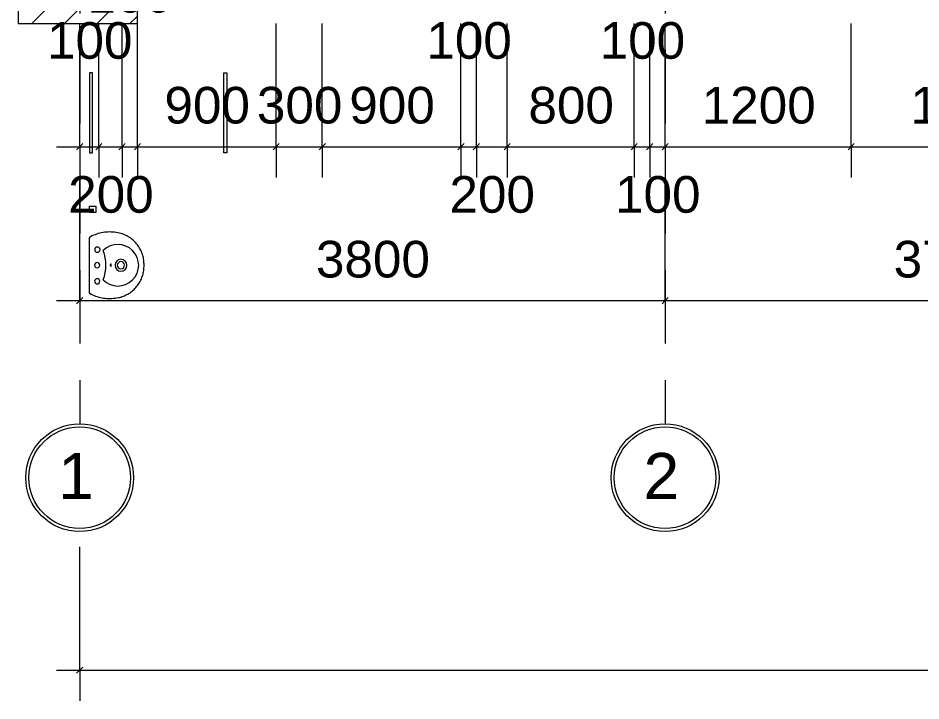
# Model space of a CAD drawing. Header units: millimetres. Extents: x -10792 to 44600, y -5903 to 19992.
# Drawn here: x 150 to 6011, y -4800 to -365 of the extents above; entities that cross this region are included whole.
import ezdxf

# ---------------------------------------------------------------- set-up
doc = ezdxf.new("R2010")
doc.units = ezdxf.units.MM
doc.linetypes.add('Hidden', pattern=[714.375, 476.25, -238.125])
for name, color, linetype, lineweight in [('A-ANNO-DIMS', 211, 'Continuous', 9), ('A-ANNO-DIMS-100', 211, 'Continuous', 9), ('A-DETL', 90, 'Continuous', 9), ('A-WALL', 113, 'Continuous', 25), ('A-WALL-PATT', 111, 'Continuous', 18), ('P-SANR-FIXT', 6, 'Continuous', 9), ('S-GRID', 1, 'Continuous', 9), ('S-GRID-IDEN', 1, 'Continuous', 9)]:
    doc.layers.add(name, color=color, linetype=linetype, lineweight=lineweight)
doc.styles.add('Arial_2', font='arial.ttf', dxfattribs={"height": 300})
doc.styles.add('Arial_5', font='arial.ttf', dxfattribs={"height": 238.125})
doc.dimstyles.new('SecretInternalLinAngDimStyle5p4736185', dxfattribs={"dimscale": 304.8, "dimtxt": 242.94927, "dimasz": 0.130208, "dimexe": 0.656168, "dimexo": 0.0625, "dimgap": 0.260417, "dimtad": 1, "dimdec": 0, "dimrnd": 100, "dimzin": 0, "dimdsep": 46, "dimtxsty": 'Arial_5', "dimblk1": 'OBLIQUE', "dimblk2": 'OBLIQUE', "dimsah": 1, "dimcen": 0.09, "dimdle": 0.492126, "dimazin": 0, "dimtfac": 1, "dimtdec": 4, "dimtix": 1, "dimtmove": 0, "dimatfit": 3, "dimfxl": 2.624672, "dimfxlon": 1, "dimtvp": 1, "dimtolj": 1, "dimtzin": 0, "dimarcsym": 2})
doc.dimstyles.new('SecretInternalLinAngDimStyle5p4736185_1', dxfattribs={"dimscale": 304.8, "dimtxt": 242.94927, "dimasz": 0.130208, "dimexe": 0.656168, "dimexo": 0.0625, "dimgap": 0.260417, "dimtad": 1, "dimdec": 0, "dimrnd": 100, "dimzin": 0, "dimdsep": 46, "dimtxsty": 'Arial_5', "dimblk1": 'OBLIQUE', "dimblk2": 'OBLIQUE', "dimsah": 1, "dimcen": 0.09, "dimdle": 0.492126, "dimazin": 0, "dimtfac": 1, "dimtdec": 4, "dimtix": 1, "dimtmove": 2, "dimatfit": 3, "dimfxl": 2.624672, "dimfxlon": 1, "dimtvp": 1, "dimtolj": 1, "dimtzin": 0, "dimarcsym": 2})

# ---------------------------------------------------------------- blocks, each defined once
blk = doc.blocks.new('Sink - Cloakroom - 440 x 350mm-2348746-01_MẶT BẰNG TẦNG 1')
at = {"layer": 'P-SANR-FIXT'}
for p, q in [((182.1, 0), (-179.1, 0)), ((-177.5, 0), (-176.5, 0)), ((176.5, 0), (177.5, 0))]:
    blk.add_line(p, q, dxfattribs=at)
at = {"layer": 'P-SANR-FIXT', "flags": 128}
for points in [[(0, 353.4), (-8.3, 353.5), (-16.7, 353.2), (-25, 352.6), (-33.3, 351.7), (-41.5, 350.4), (-49.7, 348.9), (-57.8, 346.9), (-65.8, 344.7), (-73.8, 342.1), (-81.6, 339.3), (-89.3, 336.1), (-96.9, 332.6), (-104.3, 328.8), (-111.5, 324.7), (-118.6, 320.4), (-125.6, 315.7), (-132.3, 310.8), (-138.8, 305.6), (-145.1, 300.2), (-151.2, 294.5), (-157.1, 288.5), (-162.7, 282.4), (-168, 276), (-173.1, 269.4), (-178, 262.6), (-182.5, 255.6), (-186.8, 248.5), (-190.8, 241.2), (-194.5, 233.7), (-197.9, 226.1), (-201, 218.3), (-203.8, 210.5), (-206.2, 202.5), (-208.3, 194.5), (-208.4, 194.2)], [(208.4, 194.2), (206.3, 202.3), (203.8, 210.3), (201.1, 218.1), (198, 225.9), (194.6, 233.5), (190.9, 241), (186.9, 248.3), (182.7, 255.5), (178.1, 262.4), (173.3, 269.2), (168.2, 275.8), (162.8, 282.2), (157.2, 288.4), (151.4, 294.3), (145.3, 300), (139, 305.5), (132.5, 310.7), (125.7, 315.6), (118.8, 320.2), (111.7, 324.6), (104.5, 328.7), (97, 332.5), (89.5, 336), (81.8, 339.2), (74, 342.1), (66, 344.6), (58, 346.9), (49.9, 348.8), (41.7, 350.4), (33.5, 351.7), (25.2, 352.6), (16.9, 353.2), (8.6, 353.5), (0.2, 353.4), (0, 353.4)], [(-208.4, 194.2), (-210.7, 183.7), (-212.6, 173.1), (-214.1, 162.5), (-215.2, 151.7), (-215.8, 141), (-216, 130.2), (-215.7, 119.4), (-215.1, 108.7), (-214, 98), (-212.5, 87.3), (-210.5, 76.7), (-208.1, 66.2), (-205.3, 55.8), (-202.1, 45.5), (-198.5, 35.4), (-194.5, 25.4), (-190.1, 15.6), (-185.3, 5.9), (-182.1, 0)], [(182.1, 0), (187.1, 9.5), (191.8, 19.2), (196.1, 29.1), (199.9, 39.2), (203.4, 49.4), (206.4, 59.7), (209.1, 70.2), (211.3, 80.7), (213.1, 91.3), (214.4, 102), (215.4, 112.7), (215.9, 123.5), (216, 134.3), (215.6, 145), (214.8, 155.8), (213.6, 166.5), (212, 177.1), (209.9, 187.7), (208.4, 194.2)]]:
    blk.add_lwpolyline(points, dxfattribs=at)
at = {"layer": 'P-SANR-FIXT'}
for centre, radius, start, end in [((0, 183.6), 135, 314.94439, 224.53709), ((0, 203.6), 38.6, 0, 180), ((0, 203.6), 38.6, 180, 0), ((0, 203.6), 23.5, 0, 180), ((0, 203.6), 23.5, 180, 0), ((-101.3, 50.7), 17, 0, 180), ((-1.6, -160.3), 266.6, 68.68012, 110.80136), ((-0.8, 49.2), 16.8, 90, 270), ((-0.8, 49.2), 16.8, 270, 90), ((104.3, 49.7), 17, 0, 180), ((-101.3, 50.7), 17, 180, 0), ((104.3, 49.7), 17, 180, 0)]:
    blk.add_arc(centre, radius, start, end, dxfattribs=at)
for major_axis in [(-9.08, 0), (9.08, 0)]:
    blk.add_ellipse((-0.5, 137.4), major_axis=major_axis, ratio=0.332108, start_param=3.141593, end_param=6.283185, dxfattribs=at)
blk.add_open_spline([(0, 353.3), (0, 353.4), (0, 353.4), (0, 353.4)], degree=3, dxfattribs=at)
for points, knots in [([(0, 353.4), (0, 353.4), (0, 353.3), (0, 352.7), (0, 351.5), (0, 350.3), (0, 349.7), (0, 349.4)], [-0.8570646, -0.8570646, -0.8570646, -0.8570646, -0.75, -0.5, -0.25, -0.125, 0, 0, 0, 0]), ([(-182, 0), (-181.9, 0), (-181.8, 0), (-181.6, 0), (-181.1, 0), (-180.3, 0), (-179.1, 0), (-178.2, 0), (-177.5, 0)], [-0.75, -0.75, -0.75, -0.75, -0.6875, -0.625, -0.5, -0.375, -0.25, 0, 0, 0, 0]), ([(177.5, 0), (178.2, 0), (179.1, 0), (180.3, 0), (181.1, 0), (181.6, 0), (181.8, 0), (181.9, 0), (182, 0)], [-1, -1, -1, -1, -0.75, -0.625, -0.5, -0.375, -0.3125, -0.25, -0.25, -0.25, -0.25])]:
    blk.add_open_spline(points, degree=3, knots=knots, dxfattribs=at)
blk = doc.blocks.new('Grid - TRUC  D1-102336-01_MẶT BẰNG TẦNG 1')
at = {"layer": 'S-GRID-IDEN'}
for radius in [3.5, 3.3]:
    blk.add_circle((0, 0), radius, dxfattribs=at)
blk = doc.blocks.new('DIMBLOCK1-01_MẶT BẰNG TẦNG 1')
at = {"layer": 'A-ANNO-DIMS-100', "transparency": 16777216}
for p, q in [((550, -4600), (550, -3800)), ((37150, -4600), (37150, -3800)), ((400, -4600), (37300, -4600)), ((550, -4600), (530.2, -4619.8)), ((550, -4600), (569.8, -4580.2)), ((550, -4600), (550, -4800)), ((37150, -4600), (37130.2, -4619.8)), ((37150, -4600), (37169.8, -4580.2)), ((37150, -4600), (37150, -4800))]:
    blk.add_line(p, q, dxfattribs=at)
at = {"layer": 'A-ANNO-DIMS-100', "color": 0, "transparency": 16777216, "insert": (18392.1, -4211.5), "char_height": 238.12, "width": 1098.878, "attachment_point": 1, "line_spacing_factor": 0.941778, "style": 'Arial_5'}
blk.add_mtext('36600', dxfattribs=at)
blk = doc.blocks.new('_Oblique')
at = {"color": 0, "linetype": 'ByBlock', "lineweight": -2}
blk.add_line((-0.5, -0.5), (0.5, 0.5), dxfattribs=at)
blk = doc.blocks.new('DIMBLOCK2-01_MẶT BẰNG TẦNG 1')
at = {"layer": 'A-ANNO-DIMS-100', "transparency": 16777216}
for p, q in [((550, -2200), (550, -1400)), ((4350, -2200), (4350, -1400)), ((400, -2200), (4350, -2200)), ((550, -2200), (530.2, -2219.8)), ((550, -2200), (569.8, -2180.2)), ((550, -2200), (550, -2400)), ((4350, -2200), (4330.2, -2219.8)), ((4350, -2200), (4369.8, -2180.2)), ((4350, -2200), (4350, -2400))]:
    blk.add_line(p, q, dxfattribs=at)
at = {"layer": 'A-ANNO-DIMS-100', "color": 0, "transparency": 16777216, "insert": (2083.7, -1811.5), "char_height": 238.12, "width": 879.103, "attachment_point": 1, "line_spacing_factor": 0.941778, "style": 'Arial_5'}
blk.add_mtext('3800', dxfattribs=at)
blk = doc.blocks.new('DIMBLOCK3-01_MẶT BẰNG TẦNG 1')
at = {"layer": 'A-ANNO-DIMS-100', "transparency": 16777216}
for p, q in [((4350, -2200), (4350, -1400)), ((8050, -2200), (8050, -1400)), ((4350, -2200), (4330.2, -2219.8)), ((4350, -2200), (4369.8, -2180.2)), ((4350, -2200), (8050, -2200)), ((4350, -2200), (4350, -2400)), ((8050, -2200), (8030.2, -2219.8)), ((8050, -2200), (8069.8, -2180.2)), ((8050, -2200), (8050, -2400))]:
    blk.add_line(p, q, dxfattribs=at)
at = {"layer": 'A-ANNO-DIMS-100', "color": 0, "transparency": 16777216, "insert": (5833.7, -1811.5), "char_height": 238.12, "width": 879.103, "attachment_point": 1, "line_spacing_factor": 0.941778, "style": 'Arial_5'}
blk.add_mtext('3700', dxfattribs=at)
blk = doc.blocks.new('DIMBLOCK12-01_MẶT BẰNG TẦNG 1')
at = {"layer": 'A-ANNO-DIMS-100', "transparency": 16777216}
for p, q in [((550, -1200), (550, -400)), ((675, -1200), (675, -400)), ((400, -1200), (675, -1200)), ((550, -1200), (530.2, -1219.8)), ((550, -1200), (569.8, -1180.2)), ((550, -1200), (550, -1400)), ((675, -1200), (655.2, -1219.8)), ((675, -1200), (694.8, -1180.2)), ((675, -1200), (675, -1400))]:
    blk.add_line(p, q, dxfattribs=at)
at = {"layer": 'A-ANNO-DIMS-100', "color": 0, "transparency": 16777216, "insert": (337.8, -390.9), "char_height": 238.12, "width": 659.327, "attachment_point": 1, "line_spacing_factor": 0.941778, "style": 'Arial_5'}
blk.add_mtext('100', dxfattribs=at)
blk = doc.blocks.new('DIMBLOCK13-01_MẶT BẰNG TẦNG 1')
at = {"layer": 'A-ANNO-DIMS-100', "transparency": 16777216}
for p, q in [((675, -1200), (675, -400)), ((825, -1200), (825, -400)), ((675, -1200), (655.2, -1219.8)), ((675, -1200), (694.8, -1180.2)), ((675, -1200), (825, -1200)), ((675, -1200), (675, -1400)), ((825, -1200), (805.2, -1219.8)), ((825, -1200), (844.8, -1180.2)), ((825, -1200), (825, -1400))]:
    blk.add_line(p, q, dxfattribs=at)
at = {"layer": 'A-ANNO-DIMS-100', "color": 0, "transparency": 16777216, "insert": (475.3, -1390.9), "char_height": 238.12, "width": 659.327, "attachment_point": 1, "line_spacing_factor": 0.941778, "style": 'Arial_5'}
blk.add_mtext('200', dxfattribs=at)
blk = doc.blocks.new('DIMBLOCK14-01_MẶT BẰNG TẦNG 1')
at = {"layer": 'A-ANNO-DIMS-100', "transparency": 16777216}
for p, q in [((825, -1200), (825, -400)), ((925, -1200), (925, -400)), ((825, -1200), (805.2, -1219.8)), ((825, -1200), (844.8, -1180.2)), ((825, -1200), (925, -1200)), ((825, -1200), (825, -1400)), ((925, -1200), (905.2, -1219.8)), ((925, -1200), (944.8, -1180.2)), ((925, -1200), (925, -1400))]:
    blk.add_line(p, q, dxfattribs=at)
at = {"layer": 'A-ANNO-DIMS-100', "color": 0, "transparency": 16777216, "insert": (600.3, -90.9), "char_height": 238.12, "width": 659.327, "attachment_point": 1, "line_spacing_factor": 0.941778, "style": 'Arial_5'}
blk.add_mtext('100', dxfattribs=at)
blk = doc.blocks.new('DIMBLOCK15-01_MẶT BẰNG TẦNG 1')
at = {"layer": 'A-ANNO-DIMS-100', "transparency": 16777216}
for p, q in [((925, -1200), (925, -400)), ((1825, -1200), (1825, -400)), ((925, -1200), (905.2, -1219.8)), ((925, -1200), (944.8, -1180.2)), ((925, -1200), (1825, -1200)), ((925, -1200), (925, -1400)), ((1825, -1200), (1805.2, -1219.8)), ((1825, -1200), (1844.8, -1180.2)), ((1825, -1200), (1825, -1400))]:
    blk.add_line(p, q, dxfattribs=at)
at = {"layer": 'A-ANNO-DIMS-100', "color": 0, "transparency": 16777216, "insert": (1100.3, -811.5), "char_height": 238.12, "width": 659.327, "attachment_point": 1, "line_spacing_factor": 0.941778, "style": 'Arial_5'}
blk.add_mtext('900', dxfattribs=at)
blk = doc.blocks.new('DIMBLOCK16-01_MẶT BẰNG TẦNG 1')
at = {"layer": 'A-ANNO-DIMS-100', "transparency": 16777216}
for p, q in [((1825, -1200), (1825, -400)), ((2125, -1200), (2125, -400)), ((1825, -1200), (1805.2, -1219.8)), ((1825, -1200), (1844.8, -1180.2)), ((1825, -1200), (2125, -1200)), ((1825, -1200), (1825, -1400)), ((2125, -1200), (2105.2, -1219.8)), ((2125, -1200), (2144.8, -1180.2)), ((2125, -1200), (2125, -1400))]:
    blk.add_line(p, q, dxfattribs=at)
at = {"layer": 'A-ANNO-DIMS-100', "color": 0, "transparency": 16777216, "insert": (1700.3, -811.5), "char_height": 238.12, "width": 659.327, "attachment_point": 1, "line_spacing_factor": 0.941778, "style": 'Arial_5'}
blk.add_mtext('300', dxfattribs=at)
blk = doc.blocks.new('DIMBLOCK17-01_MẶT BẰNG TẦNG 1')
at = {"layer": 'A-ANNO-DIMS-100', "transparency": 16777216}
for p, q in [((2125, -1200), (2125, -400)), ((3025, -1200), (3025, -400)), ((2125, -1200), (2105.2, -1219.8)), ((2125, -1200), (2144.8, -1180.2)), ((2125, -1200), (3025, -1200)), ((2125, -1200), (2125, -1400)), ((3025, -1200), (3005.2, -1219.8)), ((3025, -1200), (3044.8, -1180.2)), ((3025, -1200), (3025, -1400))]:
    blk.add_line(p, q, dxfattribs=at)
at = {"layer": 'A-ANNO-DIMS-100', "color": 0, "transparency": 16777216, "insert": (2300.3, -811.5), "char_height": 238.12, "width": 659.327, "attachment_point": 1, "line_spacing_factor": 0.941778, "style": 'Arial_5'}
blk.add_mtext('900', dxfattribs=at)
blk = doc.blocks.new('DIMBLOCK18-01_MẶT BẰNG TẦNG 1')
at = {"layer": 'A-ANNO-DIMS-100', "transparency": 16777216}
for p, q in [((3025, -1200), (3025, -400)), ((3125, -1200), (3125, -400)), ((3025, -1200), (3005.2, -1219.8)), ((3025, -1200), (3044.8, -1180.2)), ((3025, -1200), (3125, -1200)), ((3025, -1200), (3025, -1400)), ((3125, -1200), (3105.2, -1219.8)), ((3125, -1200), (3144.8, -1180.2)), ((3125, -1200), (3125, -1400))]:
    blk.add_line(p, q, dxfattribs=at)
at = {"layer": 'A-ANNO-DIMS-100', "color": 0, "transparency": 16777216, "insert": (2800.3, -390.9), "char_height": 238.12, "width": 659.327, "attachment_point": 1, "line_spacing_factor": 0.941778, "style": 'Arial_5'}
blk.add_mtext('100', dxfattribs=at)
blk = doc.blocks.new('DIMBLOCK19-01_MẶT BẰNG TẦNG 1')
at = {"layer": 'A-ANNO-DIMS-100', "transparency": 16777216}
for p, q in [((3125, -1200), (3125, -400)), ((3325, -1200), (3325, -400)), ((3125, -1200), (3105.2, -1219.8)), ((3125, -1200), (3144.8, -1180.2)), ((3125, -1200), (3325, -1200)), ((3125, -1200), (3125, -1400)), ((3325, -1200), (3305.2, -1219.8)), ((3325, -1200), (3344.8, -1180.2)), ((3325, -1200), (3325, -1400))]:
    blk.add_line(p, q, dxfattribs=at)
at = {"layer": 'A-ANNO-DIMS-100', "color": 0, "transparency": 16777216, "insert": (2950.3, -1390.9), "char_height": 238.12, "width": 659.327, "attachment_point": 1, "line_spacing_factor": 0.941778, "style": 'Arial_5'}
blk.add_mtext('200', dxfattribs=at)
blk = doc.blocks.new('DIMBLOCK20-01_MẶT BẰNG TẦNG 1')
at = {"layer": 'A-ANNO-DIMS-100', "transparency": 16777216}
for p, q in [((3325, -1200), (3325, -400)), ((4150, -1200), (4150, -400)), ((3325, -1200), (3305.2, -1219.8)), ((3325, -1200), (3344.8, -1180.2)), ((3325, -1200), (4150, -1200)), ((3325, -1200), (3325, -1400)), ((4150, -1200), (4130.2, -1219.8)), ((4150, -1200), (4169.8, -1180.2)), ((4150, -1200), (4150, -1400))]:
    blk.add_line(p, q, dxfattribs=at)
at = {"layer": 'A-ANNO-DIMS-100', "color": 0, "transparency": 16777216, "insert": (3462.8, -811.5), "char_height": 238.12, "width": 659.327, "attachment_point": 1, "line_spacing_factor": 0.941778, "style": 'Arial_5'}
blk.add_mtext('800', dxfattribs=at)
blk = doc.blocks.new('DIMBLOCK21-01_MẶT BẰNG TẦNG 1')
at = {"layer": 'A-ANNO-DIMS-100', "transparency": 16777216}
for p, q in [((4150, -1200), (4150, -400)), ((4250, -1200), (4250, -400)), ((4150, -1200), (4130.2, -1219.8)), ((4150, -1200), (4169.8, -1180.2)), ((4150, -1200), (4250, -1200)), ((4150, -1200), (4150, -1400)), ((4250, -1200), (4230.2, -1219.8)), ((4250, -1200), (4269.8, -1180.2)), ((4250, -1200), (4250, -1400))]:
    blk.add_line(p, q, dxfattribs=at)
at = {"layer": 'A-ANNO-DIMS-100', "color": 0, "transparency": 16777216, "insert": (3925.3, -390.9), "char_height": 238.12, "width": 659.327, "attachment_point": 1, "line_spacing_factor": 0.941778, "style": 'Arial_5'}
blk.add_mtext('100', dxfattribs=at)
blk = doc.blocks.new('DIMBLOCK22-01_MẶT BẰNG TẦNG 1')
at = {"layer": 'A-ANNO-DIMS-100', "transparency": 16777216}
for p, q in [((4250, -1200), (4250, -400)), ((4350, -1200), (4350, -400)), ((4250, -1200), (4230.2, -1219.8)), ((4250, -1200), (4269.8, -1180.2)), ((4250, -1200), (4350, -1200)), ((4250, -1200), (4250, -1400)), ((4350, -1200), (4330.2, -1219.8)), ((4350, -1200), (4369.8, -1180.2)), ((4350, -1200), (4350, -1400))]:
    blk.add_line(p, q, dxfattribs=at)
at = {"layer": 'A-ANNO-DIMS-100', "color": 0, "transparency": 16777216, "insert": (4025.3, -1390.9), "char_height": 238.12, "width": 659.327, "attachment_point": 1, "line_spacing_factor": 0.941778, "style": 'Arial_5'}
blk.add_mtext('100', dxfattribs=at)
blk = doc.blocks.new('DIMBLOCK23-01_MẶT BẰNG TẦNG 1')
at = {"layer": 'A-ANNO-DIMS-100', "transparency": 16777216}
for p, q in [((4350, -1200), (4350, -400)), ((5558, -1200), (5558, -400)), ((4350, -1200), (4330.2, -1219.8)), ((4350, -1200), (4369.8, -1180.2)), ((4350, -1200), (5558, -1200)), ((4350, -1200), (4350, -1400)), ((5558, -1200), (5538.2, -1219.8)), ((5558, -1200), (5577.8, -1180.2)), ((5558, -1200), (5558, -1400))]:
    blk.add_line(p, q, dxfattribs=at)
at = {"layer": 'A-ANNO-DIMS-100', "color": 0, "transparency": 16777216, "insert": (4587.7, -811.5), "char_height": 238.12, "width": 879.103, "attachment_point": 1, "line_spacing_factor": 0.941778, "style": 'Arial_5'}
blk.add_mtext('1200', dxfattribs=at)
blk = doc.blocks.new('DIMBLOCK24-01_MẶT BẰNG TẦNG 1')
at = {"layer": 'A-ANNO-DIMS-100', "transparency": 16777216}
for p, q in [((5558, -1200), (5558, -400)), ((7058, -1200), (7058, -400)), ((5558, -1200), (5538.2, -1219.8)), ((5558, -1200), (5577.8, -1180.2)), ((5558, -1200), (7058, -1200)), ((5558, -1200), (5558, -1400)), ((7058, -1200), (7038.2, -1219.8)), ((7058, -1200), (7077.8, -1180.2)), ((7058, -1200), (7058, -1400))]:
    blk.add_line(p, q, dxfattribs=at)
at = {"layer": 'A-ANNO-DIMS-100', "color": 0, "transparency": 16777216, "insert": (5941.7, -811.5), "char_height": 238.12, "width": 879.103, "attachment_point": 1, "line_spacing_factor": 0.941778, "style": 'Arial_5'}
blk.add_mtext('1500', dxfattribs=at)

msp = doc.modelspace()

# ---------------------------------------------------------------- hatches: boundary and pattern name
at = {"layer": 'A-WALL-PATT', "lineweight": 9}
h = msp.add_hatch(dxfattribs=at)
h.set_pattern_fill('FP_3', color=256, style=0, pattern_type=2)
h.set_pattern_definition([(45, (27793.29, 0), (-106.066, 106.066), [])])
h.paths.add_polyline_path([(150, -401), (925, -401), (925, -301), (150, -301)])

# ---------------------------------------------------------------- linework, layer by layer
at = {"layer": 'A-DETL'}
for p, q in [((614.3, -720.1), (614.3, -1240.1)), ((634.3, -720.1), (614.3, -720.1)), ((634.3, -1240.1), (634.3, -720.1)), ((1485, -720.1), (1505, -720.1)), ((1485, -1240.1), (1485, -720.1)), ((1505, -720.1), (1505, -1240.1)), ((614.3, -1240.1), (634.3, -1240.1)), ((1505, -1240.1), (1485, -1240.1)), ((614.3, -1587), (654.3, -1587)), ((614.3, -1627), (614.3, -1587)), ((654.3, -1627), (614.3, -1627)), ((654.3, -1587), (654.3, -1627))]:
    msp.add_line(p, q, dxfattribs=at)
at = {"layer": 'A-WALL', "lineweight": 18}
for p, q in [((150, 350), (150, -401)), ((925, -401), (925, 149)), ((150, -401), (925, -401))]:
    msp.add_line(p, q, dxfattribs=at)
at = {"layer": 'S-GRID', "linetype": 'Hidden'}
for p, q in [((550, 18000), (550, -3000)), ((4350, 18000), (4350, -3000))]:
    msp.add_line(p, q, dxfattribs=at)

# ---------------------------------------------------------------- block references
at = {"layer": 'P-SANR-FIXT', "rotation": 270.0000000000001}
msp.add_blockref('Sink - Cloakroom - 440 x 350mm-2348746-01_MẶT BẰNG TẦNG 1', (614.3, -1970.1), dxfattribs=at)
at = {"layer": 'S-GRID-IDEN', "xscale": 99.99999999999991, "yscale": 99.99999999999991, "zscale": 99.99999999999991, "rotation": 180}
for p in [(550, -3350), (4350, -3350)]:
    msp.add_blockref('Grid - TRUC  D1-102336-01_MẶT BẰNG TẦNG 1', p, dxfattribs=at)

# ---------------------------------------------------------------- dimensions: what is measured, and where the dimension line sits
at = {"layer": 'A-ANNO-DIMS'}
for base, p1, p2, override, picture, middle in [((925, -1200), (825, -400), (925, -400), {"dimpost": '<>', "dimfxl": 100}, 'DIMBLOCK14-01_MẶT BẰNG TẦNG 1', (929.9, -249.6)), ((675, -1200), (550, -400), (675, -400), {"dimpost": '<>', "dimfxl": 125}, 'DIMBLOCK12-01_MẶT BẰNG TẦNG 1', (667.4, -549.6)), ((825, -1200), (675, -400), (825, -400), {"dimpost": '<>', "dimfxl": 150}, 'DIMBLOCK13-01_MẶT BẰNG TẦNG 1', (804.9, -1549.6)), ((3125, -1200), (3025, -400), (3125, -400), {"dimpost": '<>', "dimfxl": 100}, 'DIMBLOCK18-01_MẶT BẰNG TẦNG 1', (3129.9, -549.6)), ((3325, -1200), (3125, -400), (3325, -400), {"dimpost": '<>', "dimfxl": 200}, 'DIMBLOCK19-01_MẶT BẰNG TẦNG 1', (3279.9, -1549.6)), ((4250, -1200), (4150, -400), (4250, -400), {"dimpost": '<>', "dimfxl": 100}, 'DIMBLOCK21-01_MẶT BẰNG TẦNG 1', (4254.9, -549.6)), ((4350, -1200), (4250, -400), (4350, -400), {"dimpost": '<>', "dimfxl": 100}, 'DIMBLOCK22-01_MẶT BẰNG TẦNG 1', (4354.9, -1549.6))]:
    dim = msp.add_linear_dim(base=base, p1=p1, p2=p2, dimstyle='SecretInternalLinAngDimStyle5p4736185_1', override=override, dxfattribs=at)
    dim.commit()
    dim.dimension.update_dxf_attribs({"geometry": picture, "text_midpoint": middle, "dimtype": 160})
for base, p1, p2, override, picture, middle in [((1825, -1200), (925, -400), (1825, -400), {"dimpost": '<>', "dimfxl": 900}, 'DIMBLOCK15-01_MẶT BẰNG TẦNG 1', (1375, -999)), ((2125, -1200), (1825, -400), (2125, -400), {"dimpost": '<>', "dimfxl": 300}, 'DIMBLOCK16-01_MẶT BẰNG TẦNG 1', (1975, -999)), ((3025, -1200), (2125, -400), (3025, -400), {"dimpost": '<>', "dimfxl": 900}, 'DIMBLOCK17-01_MẶT BẰNG TẦNG 1', (2575, -999)), ((4150, -1200), (3325, -400), (4150, -400), {"dimpost": '<>', "dimfxl": 825}, 'DIMBLOCK20-01_MẶT BẰNG TẦNG 1', (3737.5, -999)), ((5558, -1200), (4350, -400), (5558, -400), {"dimpost": '<>', "dimfxl": 1208.004805}, 'DIMBLOCK23-01_MẶT BẰNG TẦNG 1', (4954, -999)), ((7058, -1200), (5558, -400), (7058, -400), {"dimpost": '<>', "dimfxl": 1500}, 'DIMBLOCK24-01_MẶT BẰNG TẦNG 1', (6308, -999)), ((4350, -2200), (550, -1400), (4350, -1400), {"dimpost": '<>', "dimfxl": 3800}, 'DIMBLOCK2-01_MẶT BẰNG TẦNG 1', (2450, -1999)), ((8050, -2200), (4350, -1400), (8050, -1400), {"dimpost": '<>', "dimfxl": 3700}, 'DIMBLOCK3-01_MẶT BẰNG TẦNG 1', (6200, -1999)), ((37150, -4600), (550, -3800), (37150, -3800), {"dimpost": '<>', "dimfxl": 36600}, 'DIMBLOCK1-01_MẶT BẰNG TẦNG 1', (18850, -4399))]:
    dim = msp.add_linear_dim(base=base, p1=p1, p2=p2, dimstyle='SecretInternalLinAngDimStyle5p4736185', override=override, dxfattribs=at)
    dim.commit()
    dim.dimension.update_dxf_attribs({"geometry": picture, "text_midpoint": middle})

# ---------------------------------------------------------------- next in the draw order: texts
at = {"layer": 'S-GRID-IDEN', "char_height": 300, "width": 288.607, "attachment_point": 1, "style": 'Arial_2', "bg_fill": 3, "box_fill_scale": 1.25, "bg_fill_color": 9, "bg_fill_true_color": 13158600, "bg_fill_transparency": 0}
for s, insert in [('1', (409.2, -3189.2)), ('2', (4209.2, -3189.2))]:
    msp.add_mtext(s, dxfattribs=dict(at, insert=insert))

doc.saveas('drawing.dxf')
